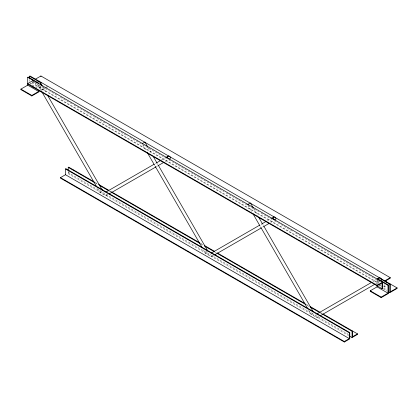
<?xml version="1.0" encoding="UTF-8"?>
<svg xmlns="http://www.w3.org/2000/svg" width="418" height="418" viewBox="0 0 418 418"><rect width="100%" height="100%" fill="white"/><g stroke="black" fill="none" stroke-linecap="round" stroke-linejoin="round"><path stroke-width="0.31" stroke-dasharray="2.09 1.57" d="M104.704 193.32L104.861 192.933M106.977 194.636L106.59 195.342L105.681 195.681L99.959 192.442L97.593 188.377M210.233 254.249L210.395 253.862M212.506 255.565L212.119 256.265L211.21 256.605L205.494 253.371L203.451 249.87M315.762 315.177L316.154 314.472M318.041 316.489L317.649 317.194L316.74 317.534L311.023 314.299L308.656 310.229M100.628 190.969L100.937 190.671M101.569 191.512L99.959 192.442M206.158 251.897L206.79 251.333M207.103 252.441L205.494 253.371M311.692 312.826L312 312.523M312.633 313.369L311.023 314.299M34.198 81.437L29.997 83.856L37.651 88.276M30.66 84.002L34.02 82.059M35.467 82.289L35.467 85.439L35.922 85.178L379.048 283.279M45.656 87.446L40.933 90.173L40.933 85.93M46.184 87.143L47.757 86.233M41.596 90.314L44.956 88.376M45.515 88.052L47.757 86.756M68.218 171.161L68.218 173.679L69.853 172.733M161.437 160.021L165.361 157.753M106.308 195.561L107.996 194.589M156.295 166.704L157.419 166.056M165.282 161.515L168.088 159.895M267.53 220.626L270.895 218.682M211.842 256.49L213.525 255.518M270.812 222.444L273.623 220.824M373.06 281.554L376.425 279.611M317.372 317.419L318.495 316.771M375.782 283.697L379.152 281.748M380.918 284.642L379.34 285.551L381.529 286.811M379.445 286.016L381.686 284.721M383.677 286.476L384.811 287.129L385.265 286.868L385.265 284.945M33.299 81.562L40.086 85.481M42.343 86.787L58.175 95.926M60.432 97.227L71.739 103.758M74.002 105.064L93.219 116.157M93.789 116.486L106.224 123.665M108.481 124.972L127.704 136.064M129.967 137.37L166.709 158.584M168.971 159.89L223.802 191.548M226.06 192.855L258.846 211.785M261.109 213.086L272.416 219.617M274.678 220.918L293.331 231.692M295.594 232.998L380.385 281.951M383.567 285.891L385.265 286.868M35.467 85.439L378.024 283.216M383.714 288.075L386.995 289.972M383.259 288.864L387.089 291.074M95.163 182.41L97.99 184.04M109.861 190.895L111.559 191.878M200.415 243.177L202.678 244.483M306.065 304.173L308.975 305.856M320.763 312.659L322.461 313.641M95.356 183.047L98.183 184.678M109.297 191.094L110.995 192.076M200.896 243.981L203.352 245.397M214.465 251.814L216.357 252.906M307.193 305.349L309.456 306.655M320.198 312.857L322.09 313.949M348.555 334.484L68.672 172.895L68.672 171.61M68.218 173.679L348.664 335.597M253.679 208.598L257.592 215.38M262.812 224.424L263.465 225.553M247.968 205.118L251.882 211.895M148.15 147.674L151.734 153.887M157.283 163.495L157.936 164.624M142.763 144.753L146.352 150.971M42.615 86.745L46.205 92.958M37.557 84.389L41.147 90.607M384.811 284.611L384.811 287.129M378.886 281.168L378.886 283.106M377.522 280.013L377.522 284.543M377.067 280.196L377.067 284.439M40.478 85.789L40.478 89.666M39.114 85.282L39.114 88.517M38.66 84.817L38.66 88.454M35.922 83.25L35.922 85.178M33.189 81.709L33.189 85.491M32.735 81.238L32.735 85.089M29.542 79.472L29.542 81.416"/><path stroke-width="0.63" d="M38.66 90.272L38.66 91.485L27.724 85.173L27.724 77.293L28.178 77.032L39.114 83.344L38.66 83.605M29.542 78.182L29.542 76.243L29.997 75.982L397.1 287.924L397.1 288.451L389.822 292.652L388.181 291.707M33.189 80.449L27.734 83.6L377.078 285.295L382.533 282.14L382.533 288.446L382.078 288.707L27.734 84.128M35.467 79.138L40.922 75.987L390.266 277.677L390.266 278.2L385.265 281.089M39.114 90.455L39.114 91.746L31.836 95.952L20.9 89.635L20.9 89.112L27.724 85.173M36.659 82.649L39.355 81.092L40.008 82.226M32.735 87.017L33.189 86.751M29.542 76.243L40.478 82.555L40.933 82.294L40.933 84.718M20.9 89.112L31.836 95.424L38.66 91.485M65.485 168.956L65.939 168.689L349.782 332.566L349.782 338.867L344.327 342.018L60.485 178.146L60.485 177.619L65.485 174.729L349.328 338.606L349.328 332.827L65.485 168.956L65.485 174.729M68.218 170.528L68.218 167.378L68.672 167.116L94.113 181.804M142.193 143.578L144.884 142.021L147.82 147.105M105.926 192.071L154.148 164.227M155.83 163.26L160.878 160.345M165.925 157.429L168.167 156.133M109.119 193.942L155.736 167.028M157.983 165.732L163.595 162.487M247.644 204.548L250.413 202.949L253.35 208.033M211.461 253L259.683 225.156M261.365 224.184L265.848 221.597M271.454 218.358L273.696 217.062M214.648 254.87L261.266 227.956M262.948 226.984L269.129 223.416M377.067 278.984L377.522 278.722L388.458 285.034L388.458 293.441L381.179 297.642L370.243 291.33L370.243 290.803L377.067 286.863L388.003 293.175L388.003 285.301L27.724 77.293M378.886 277.933L379.34 277.672M316.99 313.923L371.377 282.526M377.548 278.963L379.23 277.991A1.609 1.311 60 0 1 381.341 279.109M320.183 315.799L374.659 284.344M384.811 280.828L390.266 277.677M377.078 285.818L382.078 282.929L382.078 288.707M388.003 285.301L388.458 285.034M380.526 278.879L389.822 284.25L390.276 283.984L390.276 291.863L397.1 287.924M370.243 290.803L381.179 297.114L388.003 293.175M349.328 332.827L349.782 332.566M322.654 314.279L352.06 331.255L352.515 330.988L352.515 336.767L357.515 333.877L357.515 334.405L352.06 337.556L349.798 336.25M60.485 177.619L344.327 341.496L349.328 338.606M98.554 184.369L108.816 190.294M111.643 191.925L199.851 242.853M204.371 245.46L214.549 251.338M217.292 252.921L305.02 303.567M310.02 306.457L320.282 312.382M323.025 313.965L357.515 333.877M68.218 167.378L94.792 182.718M99.317 185.331L108.926 190.88M111.188 192.186L199.961 243.438M204.48 246.05L214.094 251.599M216.921 253.235L305.694 304.482M310.219 307.094L319.827 312.643M258.899 217.642L262.488 223.855M264.119 226.681L313.056 311.441M252.864 213.593L260.043 226.023M260.691 227.157L307.35 307.972M153.369 156.713L156.954 162.931M158.26 165.188L207.85 251.082M147.329 152.664L154.508 165.1M155.162 166.228L201.821 247.043M40.661 83.354L42.291 86.181M47.835 95.785L102.321 190.153M41.8 91.735L96.615 186.679M389.822 284.25L389.822 292.652M386.164 281.612L386.164 282.134M381.179 297.114L381.179 297.642M377.067 285.045L377.067 286.863M352.06 331.255L352.06 337.556M344.327 341.496L344.327 342.018M73.672 170.006L73.672 170.528M40.922 75.987L40.922 76.51M40.478 82.555L40.478 83.851M31.836 95.424L31.836 95.952M381.42 279.511A1.609 1.311 60 0 1 380.516 280.901M379.142 280.379A1.609 1.311 60 0 1 379.23 277.991M168.083 158.521A1.609 1.311 60 0 1 168.376 156.045A1.609 1.311 60 0 1 170.361 157.79A1.609 1.311 60 0 1 168.386 158.793M273.116 218.327A1.609 1.311 60 0 0 275.305 219.847A1.609 1.311 60 0 0 275.086 217.193A1.609 1.311 60 0 0 273.116 218.327"/></g></svg>
